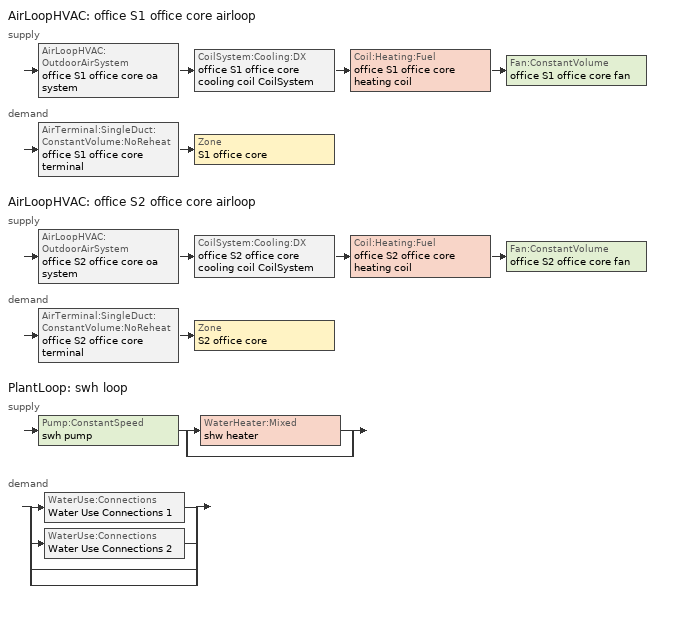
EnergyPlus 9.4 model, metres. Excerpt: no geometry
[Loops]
AirLoopHVAC 'office S1 office core airloop'
 supply: AirLoopHVAC:OutdoorAirSystem 'office S1 office core oa system' > CoilSystem:Cooling:DX 'office S1 office core cooling coil CoilSystem' > Coil:Heating:Fuel 'office S1 office core heating coil' > Fan:ConstantVolume 'office S1 office core fan'
 demand: AirTerminal:SingleDuct:ConstantVolume:NoReheat 'office S1 office core terminal' > Zone 'S1 office core'
AirLoopHVAC 'office S2 office core airloop'
 supply: AirLoopHVAC:OutdoorAirSystem 'office S2 office core oa system' > CoilSystem:Cooling:DX 'office S2 office core cooling coil CoilSystem' > Coil:Heating:Fuel 'office S2 office core heating coil' > Fan:ConstantVolume 'office S2 office core fan'
 demand: AirTerminal:SingleDuct:ConstantVolume:NoReheat 'office S2 office core terminal' > Zone 'S2 office core'
PlantLoop 'swh loop'
 supply: Pump:ConstantSpeed 'swh pump' > split
  | WaterHeater:Mixed 'shw heater'
  | bypass
 demand: split
  | WaterUse:Connections 'Water Use Connections 1'
  | WaterUse:Connections 'Water Use Connections 2'
  | bypass
  | bypass
[ZoneControl:Thermostat]
Name | Zone or ZoneList | Control Type Schedule | Control 1
S1 office core Thermostat | S1 office core | S1 office core Thermostat Schedule | office thermostat
S2 office core Thermostat | S2 office core | S2 office core Thermostat Schedule | office thermostat 1
[ThermostatSetpoint:DualSetpoint] Heating Setpoint Temperature Schedule=office heating year; Cooling Setpoint Temperature Schedule=office cooling year
office thermostat; office thermostat 1
[AirTerminal:SingleDuct:ConstantVolume:NoReheat] Availability Schedule=office hvac year; Maximum Air Flow Rate {m3/s}=AutoSize
office S1 office core terminal; office S2 office core terminal
[Zone equipment]
S1 office core: office S1 office core terminal
S2 office core: office S2 office core terminal
[Sizing:Zone] Zone Cooling Design Supply Air Temperature Input Method=SupplyAirTemperature; Zone Cooling Design Supply Air Temperature {C}=12.78; Zone Cooling Design Supply Air Temperature Difference {deltaC}=11.11; Zone Heating Design Supply Air Temperature Input Method=SupplyAirTemperature; Zone Heating Design Supply Air Temperature {C}=35; Zone Heating Design Supply Air Temperature Difference {deltaC}=11.11; Zone Cooling Design Supply Air Humidity Ratio {kgWater/kgDryAir}=0.0085; Zone Heating Design Supply Air Humidity Ratio {kgWater/kgDryAir}=0.008; Design Specification Outdoor Air Object=office design_oa; Cooling Design Air Flow Method=DesignDay; Cooling Design Air Flow Rate {m3/s}=0; Cooling Minimum Air Flow per Zone Floor Area {m3/s-m2}=0.000762; Cooling Minimum Air Flow {m3/s}=0; Cooling Minimum Air Flow Fraction=0; Heating Design Air Flow Method=DesignDay; Heating Design Air Flow Rate {m3/s}=0; Heating Maximum Air Flow per Zone Floor Area {m3/s-m2}=0.002032; Heating Maximum Air Flow {m3/s}=0.141576; Heating Maximum Air Flow Fraction=0.3; Account for Dedicated Outdoor Air System=No; Dedicated Outdoor Air System Control Strategy=NeutralSupplyAir; Dedicated Outdoor Air Low Setpoint Temperature for Design {C}=autosize; Dedicated Outdoor Air High Setpoint Temperature for Design {C}=autosize
Name | Design Specification Zone Air Distribution Object
S1 office core | S1 office core Design Spec Zone Air Dist
S2 office core | S2 office core Design Spec Zone Air Dist
[DesignSpecification:ZoneAirDistribution] Zone Air Distribution Effectiveness in Cooling Mode=1; Zone Air Distribution Effectiveness in Heating Mode=1
S1 office core Design Spec Zone Air Dist; S2 office core Design Spec Zone Air Dist
[Controller:MechanicalVentilation] Availability Schedule=office oa control year; Demand Controlled Ventilation=No; System Outdoor Air Method=ZoneSum; Design Specification Outdoor Air Object Name 1=office design_oa
Name | Zone or ZoneList 1 | Design Specification Zone Air Distribution Object Name 1
Controller Mechanical Ventilation 1 | S1 office core | S1 office core Design Spec Zone Air Dist
Controller Mechanical Ventilation 2 | S2 office core | S2 office core Design Spec Zone Air Dist
[DesignSpecification:OutdoorAir]
office design_oa: Outdoor Air Method=maximum; Outdoor Air Flow per Person {m3/s-person}=0.00707921; Outdoor Air Flow per Zone Floor Area {m3/s-m2}=0.000762; Outdoor Air Flow per Zone {m3/s}=0; Outdoor Air Flow Air Changes per Hour {1/hr}=0
[AirLoopHVAC] Design Supply Air Flow Rate {m3/s}=AutoSize
office S1 office core airloop; office S2 office core airloop
[Sizing:System] Type of Load to Size On=Sensible; Design Outdoor Air Flow Rate {m3/s}=Autosize; Central Heating Maximum System Air Flow Ratio=1; Preheat Design Temperature {C}=7; Preheat Design Humidity Ratio {kgWater/kgDryAir}=0.005; Precool Design Temperature {C}=12.8; Precool Design Humidity Ratio {kgWater/kgDryAir}=0.008; Central Cooling Design Supply Air Temperature {C}=12.78; Central Heating Design Supply Air Temperature {C}=35; Type of Zone Sum to Use=NonCoincident; 100% Outdoor Air in Cooling=No; 100% Outdoor Air in Heating=No; Central Cooling Design Supply Air Humidity Ratio {kgWater/kgDryAir}=0.008; Central Heating Design Supply Air Humidity Ratio {kgWater/kgDryAir}=0.0085; Cooling Supply Air Flow Rate Method=DesignDay; Cooling Supply Air Flow Rate {m3/s}=0; Cooling Supply Air Flow Rate Per Floor Area {m3/s-m2}=0.00996765; Cooling Fraction of Autosized Cooling Supply Air Flow Rate=1; Cooling Supply Air Flow Rate Per Unit Cooling Capacity {m3/s-W}=3.94755e-05; Heating Supply Air Flow Rate Method=DesignDay; Heating Supply Air Flow Rate {m3/s}=0; Heating Supply Air Flow Rate Per Floor Area {m3/s-m2}=0.00996765; Heating Fraction of Autosized Heating Supply Air Flow Rate=1; Heating Fraction of Autosized Cooling Supply Air Flow Rate=1; Heating Supply Air Flow Rate Per Unit Heating Capacity {m3/s-W}=3.15882e-05; System Outdoor Air Method=ZoneSum; Zone Maximum Outdoor Air Fraction=1; Cooling Design Capacity Method=CoolingDesignCapacity; Cooling Design Capacity {W}=Autosize; Cooling Design Capacity Per Floor Area {W/m2}=234.7; Fraction of Autosized Cooling Design Capacity=1; Heating Design Capacity Method=HeatingDesignCapacity; Heating Design Capacity {W}=Autosize; Heating Design Capacity Per Floor Area {W/m2}=157; Fraction of Autosized Heating Design Capacity=1; Central Cooling Capacity Control Method=OnOff
office S1 office core airloop; office S2 office core airloop
[Controller:OutdoorAir] Minimum Outdoor Air Flow Rate {m3/s}=Autosize; Maximum Outdoor Air Flow Rate {m3/s}=Autosize; Economizer Control Type=NoEconomizer; Economizer Control Action Type=ModulateFlow; Economizer Maximum Limit Dry-Bulb Temperature {C}=20; Economizer Maximum Limit Enthalpy {J/kg}=64000; Economizer Minimum Limit Dry-Bulb Temperature {C}=-100; Lockout Type=NoLockout; Minimum Limit Type=FixedMinimum; Minimum Outdoor Air Schedule=office oa control year; High Humidity Control=No; Control High Indoor Humidity Based on Outdoor Humidity Ratio=Yes; Heat Recovery Bypass Control Type=BypassWhenWithinEconomizerLimits
Name | Maximum Fraction of Outdoor Air Schedule | Mechanical Ventilation Controller
office S1 office core oa controller | office S1 office core max oa schedule | Controller Mechanical Ventilation 1
office S2 office core oa controller | office S2 office core max oa schedule | Controller Mechanical Ventilation 2
[SetpointManager:MixedAir] Control Variable=Temperature
office S1 office core oa system SM_MA; office S1 office core cooling coil SM_MA; office S1 office core heating coil SM_MA; office S2 office core oa system SM_MA; office S2 office core cooling coil SM_MA; office S2 office core heating coil SM_MA
[CoilSystem:Cooling:DX] Availability Schedule=office hvac year
Name | Cooling Coil
office S1 office core cooling coil CoilSystem | office S1 office core cooling coil
office S2 office core cooling coil CoilSystem | office S2 office core cooling coil
[Coil:Cooling:DX:SingleSpeed] Availability Schedule=office hvac year; Gross Rated Total Cooling Capacity {W}=Autosize; Gross Rated Sensible Heat Ratio=Autosize; Gross Rated Cooling COP {W/W}=3.67; Rated Air Flow Rate {m3/s}=Autosize; Rated Evaporator Fan Power Per Volume Flow Rate {W/(m3/s)}=773.3; Condenser Type=AirCooled; Evaporative Condenser Effectiveness=0; Evaporative Condenser Air Flow Rate {m3/s}=Autosize; Evaporative Condenser Pump Rated Power Consumption {W}=Autosize; Crankcase Heater Capacity {W}=0; Maximum Outdoor Dry-Bulb Temperature for Crankcase Heater Operation {C}=0; Basin Heater Capacity {W/K}=0; Basin Heater Setpoint Temperature {C}=10
Name | Total Cooling Capacity Function of Temperature Curve | Total Cooling Capacity Function of Flow Fraction Curve | Energy Input Ratio Function of Temperature Curve | Energy Input Ratio Function of Flow Fraction Curve | Part Load Fraction Correlation Curve
office S1 office core cooling coil | CoilClgDXQRatio_fTwbToadbSI | CoilClgDXSnglQRatio_fCFMRatio | CoilClgDXSEER13EER11EIRRatio_fTwbToadbSI | CoilClgDXSnglEIRRatio_fCFMRatio | CoilClgDXSEEREIRRatio_fQFrac
office S2 office core cooling coil | CoilClgDXQRatio_fTwbToadbSI 1 | CoilClgDXSnglQRatio_fCFMRatio 1 | CoilClgDXSEER13EER11EIRRatio_fTwbToadbSI 1 | CoilClgDXSnglEIRRatio_fCFMRatio 1 | CoilClgDXSEEREIRRatio_fQFrac 1
[Coil:Heating:Fuel] Availability Schedule=office hvac year; Fuel Type=NaturalGas; Burner Efficiency=0.8; Nominal Capacity {W}=AutoSize; Parasitic Electric Load {W}=0; Parasitic Fuel Load {W}=0
Name | Part Load Fraction Correlation Curve
office S1 office core heating coil | CoilHtgFurnFIRRatio_fQRatio
office S2 office core heating coil | CoilHtgFurnFIRRatio_fQRatio 1
[Fan:ConstantVolume] Availability Schedule=office hvac year; Fan Total Efficiency=0.591; Pressure Rise {Pa}=622.72; Maximum Flow Rate {m3/s}=AutoSize; Motor Efficiency=0.91; Motor In Airstream Fraction=1
office S1 office core fan; office S2 office core fan
[SetpointManager:SingleZone:Reheat] Control Variable=Temperature; Minimum Supply Air Temperature {C}=-99; Maximum Supply Air Temperature {C}=99
Name | Control Zone
office S1 office core fan SM_SZR | S1 office core
office S2 office core fan SM_SZR | S2 office core
[PlantLoop]
swh loop: Fluid Type=Water; Plant Equipment Operation Scheme=swh loop Operation Schemes; Maximum Loop Temperature {C}=100; Minimum Loop Temperature {C}=0; Maximum Loop Flow Rate {m3/s}=Autosize; Minimum Loop Flow Rate {m3/s}=0; Plant Loop Volume {m3}=Autocalculate; Load Distribution Scheme=Optimal; Plant Loop Demand Calculation Scheme=SingleSetpoint
[Sizing:Plant]
swh loop: Loop Type=heating; Design Loop Exit Temperature {C}=57.2222; Loop Design Temperature Difference {deltaC}=5; Sizing Option=NonCoincident; Zone Timesteps in Averaging Window=1; Coincident Sizing Factor Mode=None
[Pump:ConstantSpeed]
swh pump: Design Flow Rate {m3/s}=Autosize; Design Pump Head {Pa}=0.001; Design Power Consumption {W}=Autosize; Motor Efficiency=0.825; Fraction of Motor Inefficiencies to Fluid Stream=0; Pump Control Type=Intermittent; Design Power Sizing Method=PowerPerFlowPerPressure; Design Electric Power per Unit Flow Rate {W/(m3/s)}=348701.1; Design Shaft Power per Unit Flow Rate per Unit Head {W/((m3/s)-Pa)}=1.28205
[WaterHeater:Mixed]
shw heater: Tank Volume {m3}=0.1514; Setpoint Temperature Schedule=swh setpoint temp; Deadband Temperature Difference {deltaC}=2; Maximum Temperature Limit {C}=82.2222; Heater Control Type=Cycle; Heater Maximum Capacity {W}=11723; Heater Minimum Capacity {W}=0; Heater Ignition Minimum Flow Rate {m3/s}=0; Heater Ignition Delay {s}=0; Heater Fuel Type=NaturalGas; Heater Thermal Efficiency=0.78; Off Cycle Parasitic Fuel Consumption Rate {W}=205; Off Cycle Parasitic Fuel Type=NaturalGas; Off Cycle Parasitic Heat Fraction to Tank=0.8; On Cycle Parasitic Fuel Consumption Rate {W}=205; On Cycle Parasitic Fuel Type=NaturalGas; On Cycle Parasitic Heat Fraction to Tank=0; Ambient Temperature Indicator=SCHEDULE; Ambient Temperature Schedule=swh heater ambient temp; Off Cycle Loss Coefficient to Ambient Temperature {W/K}=6; Off Cycle Loss Fraction to Zone=1; On Cycle Loss Coefficient to Ambient Temperature {W/K}=6; On Cycle Loss Fraction to Zone=1; Use Side Effectiveness=1; Source Side Effectiveness=1; Use Side Design Flow Rate {m3/s}=Autosize; Source Side Design Flow Rate {m3/s}=Autosize; Indirect Water Heating Recovery Time {hr}=1.5; Source Side Flow Control Mode=IndirectHeatPrimarySetpoint
[SetpointManager:Scheduled]
Setpoint Manager Scheduled 1: Control Variable=Temperature; Schedule=swh setpoint temp
[WaterUse:Connections]
Name | Water Use Equipment 1
Water Use Connections 1 | Water Use Equipment 1
Water Use Connections 2 | Water Use Equipment 2
[WaterUse:Equipment] Peak Flow Rate {m3/s}=8.64059e-06; Flow Rate Fraction Schedule=office water use year; Sensible Fraction Schedule=swh equipment sensible; Latent Fraction Schedule=swh equipment latent
Name | Target Temperature Schedule | Zone
Water Use Equipment 1 | swh target temp 43.3 | S1 office core
Water Use Equipment 2 | swh target temp 43.3 1 | S2 office core
[PlantEquipmentOperationSchemes]
swh loop Operation Schemes: Control Scheme 1=swh loop Heating Operation Scheme; Control Scheme 1 Schedule=Always On Discrete
[PlantEquipmentOperation:HeatingLoad]
swh loop Heating Operation Scheme: Load Range 1 Lower Limit {W}=0; Load Range 1 Upper Limit {W}=1000000000; Range 1 Equipment List=swh loop Heating Equipment List
[PlantEquipmentList]
swh loop Heating Equipment List: shw heater
[AvailabilityManager:HighTemperatureTurnOff]
swh loop high-T off: Temperature {C}=100
[Schedule:Compact]
S1 office core Thermostat Schedule; S2 office core Thermostat Schedule: Through: 12/31, For: AllDays, Until: 24:00, 4
[Schedule:Year]
office heating year: office heating week 0, 1, 1, 12, 31
office cooling year: office cooling week 0, 1, 1, 12, 31
office oa control year: office oa control week 0, 1, 1, 12, 31
office hvac year: office hvac week 0, 1, 1, 12, 31
office water use year: office water use week 0, 1, 1, 12, 31
[Schedule:Week:Daily]
office heating week 0: office heating week 0 Sunday, office heating week 0 Wednesday, office heating week 0 Wednesday, office heating week 0 Wednesday, office heating week 0 Thursday, office heating week 0 Friday, office heating week 0 Saturday, office heating week 0 Holiday, office heating week 0 Summer design, office heating week 0 Winter design, office heating week 0 Holiday, office heating week 0 Holiday
office cooling week 0: office cooling week 0 Sunday, office cooling week 0 Wednesday, office cooling week 0 Wednesday, office cooling week 0 Wednesday, office cooling week 0 Thursday, office cooling week 0 Friday, office cooling week 0 Saturday, office cooling week 0 Holiday, office cooling week 0 Summer design, office cooling week 0 Winter design, office cooling week 0 Holiday, office cooling week 0 Holiday
office oa control week 0: office oa control week 0 Sunday, office oa control week 0 Wednesday, office oa control week 0 Wednesday, office oa control week 0 Wednesday, office oa control week 0 Thursday, office oa control week 0 Friday, office oa control week 0 Saturday, office oa control week 0 Holiday, office oa control week 0 Summer design, office oa control week 0 Winter design, office oa control week 0 Holiday, office oa control week 0 Holiday
office hvac week 0: office hvac week 0 Sunday, office hvac week 0 Wednesday, office hvac week 0 Wednesday, office hvac week 0 Wednesday, office hvac week 0 Thursday, office hvac week 0 Friday, office hvac week 0 Saturday, office hvac week 0 Holiday, office hvac week 0 Summer design, office hvac week 0 Winter design, office hvac week 0 Holiday, office hvac week 0 Holiday
office water use week 0: office water use week 0 Sunday, office water use week 0 Wednesday, office water use week 0 Wednesday, office water use week 0 Wednesday, office water use week 0 Thursday, office water use week 0 Friday, office water use week 0 Saturday, office water use week 0 Holiday, office water use week 0 Summer design, office water use week 0 Winter design, office water use week 0 Holiday, office water use week 0 Holiday
[Schedule:Day:Interval]
office heating week 0 Sunday; office heating week 0 Holiday: No, 01:00, 15.5556, 02:00, 15.5556, 03:00, 15.5556, 04:00, 15.5556, 05:00, 15.5556, 06:00, 15.5556, 07:00, 15.5556, 08:00, 15.5556, 09:00, 15.5556, 10:00, 15.5556, 11:00, 15.5556, 12:00, 15.5556, 13:00, 15.5556, 14:00, 15.5556, 15:00, 15.5556, 16:00, 15.5556, 17:00, 15.5556, 18:00, 15.5556, 19:00, 15.5556, 20:00, 15.5556, 21:00, 15.5556, 22:00, 15.5556, 23:00, 15.5556, 24:00, 15.5556
office heating week 0 Wednesday; office heating week 0 Thursday; office heating week 0 Friday; office heating week 0 Summer design; office heating week 0 Winter design: No, 01:00, 15.5556, 02:00, 15.5556, 03:00, 15.5556, 04:00, 15.5556, 05:00, 15.5556, 06:00, 21.1111, 07:00, 21.1111, 08:00, 21.1111, 09:00, 21.1111, 10:00, 21.1111, 11:00, 21.1111, 12:00, 21.1111, 13:00, 21.1111, 14:00, 21.1111, 15:00, 21.1111, 16:00, 21.1111, 17:00, 21.1111, 18:00, 21.1111, 19:00, 21.1111, 20:00, 21.1111, 21:00, 21.1111, 22:00, 21.1111, 23:00, 21.1111, 24:00, 21.1111
office heating week 0 Saturday: No, 01:00, 15.5556, 02:00, 15.5556, 03:00, 15.5556, 04:00, 15.5556, 05:00, 15.5556, 06:00, 21.1111, 07:00, 21.1111, 08:00, 21.1111, 09:00, 21.1111, 10:00, 21.1111, 11:00, 21.1111, 12:00, 21.1111, 13:00, 21.1111, 14:00, 21.1111, 15:00, 21.1111, 16:00, 21.1111, 17:00, 21.1111, 18:00, 21.1111, 19:00, 21.1111, 20:00, 15.5556, 21:00, 15.5556, 22:00, 15.5556, 23:00, 15.5556, 24:00, 15.5556
office cooling week 0 Sunday; office cooling week 0 Holiday: No, 01:00, 29.4444, 02:00, 29.4444, 03:00, 29.4444, 04:00, 29.4444, 05:00, 29.4444, 06:00, 29.4444, 07:00, 29.4444, 08:00, 29.4444, 09:00, 29.4444, 10:00, 29.4444, 11:00, 29.4444, 12:00, 29.4444, 13:00, 29.4444, 14:00, 29.4444, 15:00, 29.4444, 16:00, 29.4444, 17:00, 29.4444, 18:00, 29.4444, 19:00, 29.4444, 20:00, 29.4444, 21:00, 29.4444, 22:00, 29.4444, 23:00, 29.4444, 24:00, 29.4444
office cooling week 0 Wednesday; office cooling week 0 Thursday; office cooling week 0 Friday; office cooling week 0 Summer design; office cooling week 0 Winter design: No, 01:00, 29.4444, 02:00, 29.4444, 03:00, 29.4444, 04:00, 29.4444, 05:00, 29.4444, 06:00, 23.8889, 07:00, 23.8889, 08:00, 23.8889, 09:00, 23.8889, 10:00, 23.8889, 11:00, 23.8889, 12:00, 23.8889, 13:00, 23.8889, 14:00, 23.8889, 15:00, 23.8889, 16:00, 23.8889, 17:00, 23.8889, 18:00, 23.8889, 19:00, 23.8889, 20:00, 23.8889, 21:00, 23.8889, 22:00, 23.8889, 23:00, 23.8889, 24:00, 23.8889
office cooling week 0 Saturday: No, 01:00, 29.4444, 02:00, 29.4444, 03:00, 29.4444, 04:00, 29.4444, 05:00, 29.4444, 06:00, 23.8889, 07:00, 23.8889, 08:00, 23.8889, 09:00, 23.8889, 10:00, 23.8889, 11:00, 23.8889, 12:00, 23.8889, 13:00, 23.8889, 14:00, 23.8889, 15:00, 23.8889, 16:00, 23.8889, 17:00, 23.8889, 18:00, 23.8889, 19:00, 23.8889, 20:00, 29.4444, 21:00, 29.4444, 22:00, 29.4444, 23:00, 29.4444, 24:00, 29.4444
office oa control week 0 Sunday; office oa control week 0 Holiday: No, 01:00, 0, 02:00, 0, 03:00, 0, 04:00, 0, 05:00, 0, 06:00, 0, 07:00, 1, 08:00, 1, 09:00, 1, 10:00, 1, 11:00, 1, 12:00, 1, 13:00, 1, 14:00, 1, 15:00, 1, 16:00, 1, 17:00, 1, 18:00, 1, 19:00, 0, 20:00, 0, 21:00, 0, 22:00, 0, 23:00, 0, 24:00, 0
office oa control week 0 Wednesday; office oa control week 0 Thursday; office oa control week 0 Friday: No, 01:00, 0, 02:00, 0, 03:00, 0, 04:00, 0, 05:00, 0, 06:00, 0, 07:00, 1, 08:00, 1, 09:00, 1, 10:00, 1, 11:00, 1, 12:00, 1, 13:00, 1, 14:00, 1, 15:00, 1, 16:00, 1, 17:00, 1, 18:00, 1, 19:00, 1, 20:00, 1, 21:00, 1, 22:00, 1, 23:00, 1, 24:00, 1
office oa control week 0 Saturday: No, 01:00, 0, 02:00, 0, 03:00, 0, 04:00, 0, 05:00, 0, 06:00, 0, 07:00, 1, 08:00, 1, 09:00, 1, 10:00, 1, 11:00, 1, 12:00, 1, 13:00, 1, 14:00, 1, 15:00, 1, 16:00, 1, 17:00, 1, 18:00, 1, 19:00, 1, 20:00, 0, 21:00, 0, 22:00, 0, 23:00, 0, 24:00, 0
office oa control week 0 Summer design; office oa control week 0 Winter design; office hvac week 0 Summer design; office hvac week 0 Winter design; office water use week 0 Summer design: No, 01:00, 1, 02:00, 1, 03:00, 1, 04:00, 1, 05:00, 1, 06:00, 1, 07:00, 1, 08:00, 1, 09:00, 1, 10:00, 1, 11:00, 1, 12:00, 1, 13:00, 1, 14:00, 1, 15:00, 1, 16:00, 1, 17:00, 1, 18:00, 1, 19:00, 1, 20:00, 1, 21:00, 1, 22:00, 1, 23:00, 1, 24:00, 1
office hvac week 0 Friday; office hvac week 0 Thursday; office hvac week 0 Wednesday: No, 01:00, 0, 02:00, 0, 03:00, 0, 04:00, 0, 05:00, 0, 06:00, 1, 07:00, 1, 08:00, 1, 09:00, 1, 10:00, 1, 11:00, 1, 12:00, 1, 13:00, 1, 14:00, 1, 15:00, 1, 16:00, 1, 17:00, 1, 18:00, 1, 19:00, 1, 20:00, 1, 21:00, 1, 22:00, 1, 23:00, 1, 24:00, 1
office hvac week 0 Holiday; office hvac week 0 Sunday: No, 01:00, 0, 02:00, 0, 03:00, 0, 04:00, 0, 05:00, 0, 06:00, 1, 07:00, 1, 08:00, 1, 09:00, 1, 10:00, 1, 11:00, 1, 12:00, 1, 13:00, 1, 14:00, 1, 15:00, 1, 16:00, 1, 17:00, 1, 18:00, 1, 19:00, 0, 20:00, 0, 21:00, 0, 22:00, 0, 23:00, 0, 24:00, 0
office hvac week 0 Saturday: No, 01:00, 0, 02:00, 0, 03:00, 0, 04:00, 0, 05:00, 0, 06:00, 1, 07:00, 1, 08:00, 1, 09:00, 1, 10:00, 1, 11:00, 1, 12:00, 1, 13:00, 1, 14:00, 1, 15:00, 1, 16:00, 1, 17:00, 1, 18:00, 1, 19:00, 1, 20:00, 0, 21:00, 0, 22:00, 0, 23:00, 0, 24:00, 0
office water use week 0 Friday; office water use week 0 Thursday; office water use week 0 Wednesday: No, 01:00, 0.05, 02:00, 0.05, 03:00, 0.05, 04:00, 0.05, 05:00, 0.05, 06:00, 0.08, 07:00, 0.07, 08:00, 0.19, 09:00, 0.35, 10:00, 0.38, 11:00, 0.39, 12:00, 0.47, 13:00, 0.57, 14:00, 0.54, 15:00, 0.34, 16:00, 0.33, 17:00, 0.44, 18:00, 0.26, 19:00, 0.21, 20:00, 0.15, 21:00, 0.17, 22:00, 0.08, 23:00, 0.05, 24:00, 0.05
office water use week 0 Holiday; office water use week 0 Sunday: No, 01:00, 0.04, 02:00, 0.04, 03:00, 0.04, 04:00, 0.04, 05:00, 0.04, 06:00, 0.07, 07:00, 0.04, 08:00, 0.04, 09:00, 0.04, 10:00, 0.04, 11:00, 0.04, 12:00, 0.06, 13:00, 0.06, 14:00, 0.09, 15:00, 0.06, 16:00, 0.04, 17:00, 0.04, 18:00, 0.04, 19:00, 0.04, 20:00, 0.04, 21:00, 0.04, 22:00, 0.07, 23:00, 0.04, 24:00, 0.04
office water use week 0 Saturday: No, 01:00, 0.05, 02:00, 0.05, 03:00, 0.05, 04:00, 0.05, 05:00, 0.05, 06:00, 0.08, 07:00, 0.07, 08:00, 0.11, 09:00, 0.15, 10:00, 0.21, 11:00, 0.19, 12:00, 0.23, 13:00, 0.2, 14:00, 0.19, 15:00, 0.15, 16:00, 0.12, 17:00, 0.14, 18:00, 0.07, 19:00, 0.07, 20:00, 0.07, 21:00, 0.07, 22:00, 0.09, 23:00, 0.05, 24:00, 0.05
office water use week 0 Winter design: No, 01:00, 0, 02:00, 0, 03:00, 0, 04:00, 0, 05:00, 0, 06:00, 0, 07:00, 0, 08:00, 0, 09:00, 0, 10:00, 0, 11:00, 0, 12:00, 0, 13:00, 0, 14:00, 0, 15:00, 0, 16:00, 0, 17:00, 0, 18:00, 0, 19:00, 0, 20:00, 0, 21:00, 0, 22:00, 0, 23:00, 0, 24:00, 0
[Schedule:Constant]
Always On Discrete: OnOff, 1
office S1 office core max oa schedule; office S2 office core max oa schedule: fractional, 1
swh equipment latent: fractional, 0.05
swh equipment sensible: fractional, 0.2
swh heater ambient temp: temp_setpoint, 22
swh setpoint temp: shw_temp, 57.2222
swh target temp 43.3; swh target temp 43.3 1: shw_temp, 43.3
[Curve:Biquadratic] Minimum Value of x=13.89; Maximum Value of x=25; Minimum Value of y=23.89; Maximum Value of y=46.11
Name | Coefficient1 Constant | Coefficient2 x | Coefficient3 x**2 | Coefficient4 y | Coefficient5 y**2 | Coefficient6 x*y | Minimum Curve Output | Maximum Curve Output
CoilClgDXQRatio_fTwbToadbSI; CoilClgDXQRatio_fTwbToadbSI 1 | 0.86779 | 0.014245 | 0.000554 | -0.007569 | 3.2e-005 | -0.000191 | 0.77 | 1.29
CoilClgDXSEER13EER11EIRRatio_fTwbToadbSI; CoilClgDXSEER13EER11EIRRatio_fTwbToadbSI 1 | -0.199992 | -0.035686 | 0.000787 | 0.074834 | -0.000516 | -0.000573 | 0.55 | 1.44
[Curve:Quadratic]
Name | Coefficient1 Constant | Coefficient2 x | Coefficient3 x**2 | Minimum Value of x | Maximum Value of x | Minimum Curve Output | Maximum Curve Output
CoilClgDXSnglQRatio_fCFMRatio; CoilClgDXSnglQRatio_fCFMRatio 1 | 0.8 | 0.2 | 0 | 0 | 100 | 0.8
CoilClgDXSnglEIRRatio_fCFMRatio; CoilClgDXSnglEIRRatio_fCFMRatio 1 | 1.156 | -0.1816 | 0.0256 | 0 | 100
CoilHtgFurnFIRRatio_fQRatio; CoilHtgFurnFIRRatio_fQRatio 1 | 0.01861 | 1.09421 | -0.112819 | 0.7 | 1 | 0.73 | 1
[Curve:Cubic] Coefficient1 Constant=1; Coefficient2 x=0; Coefficient3 x**2=0; Coefficient4 x**3=0; Minimum Value of x=0.7; Maximum Value of x=100; Minimum Curve Output=1; Maximum Curve Output=1
CoilClgDXSEEREIRRatio_fQFrac; CoilClgDXSEEREIRRatio_fQFrac 1
